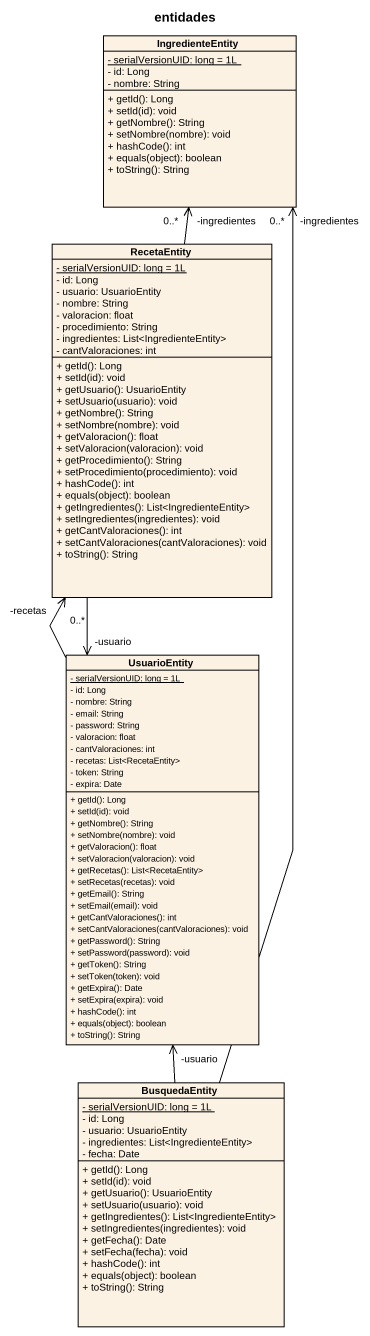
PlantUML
@startuml
title entidades
hide circle
hide empty members
skinparam classAttributeIconSize 0
class IngredienteEntity {
  {static} - serialVersionUID: long = 1L
  - id: Long
  - nombre: String
  + getId(): Long
  + setId(id): void
  + getNombre(): String
  + setNombre(nombre): void
  + hashCode(): int
  + equals(object): boolean
  + toString(): String
}
class RecetaEntity {
  {static} - serialVersionUID: long = 1L
  - id: Long
  - usuario: UsuarioEntity
  - nombre: String
  - valoracion: float
  - procedimiento: String
  - ingredientes: List<IngredienteEntity>
  - cantValoraciones: int
  + getId(): Long
  + setId(id): void
  + getUsuario(): UsuarioEntity
  + setUsuario(usuario): void
  + getNombre(): String
  + setNombre(nombre): void
  + getValoracion(): float
  + setValoracion(valoracion): void
  + getProcedimiento(): String
  + setProcedimiento(procedimiento): void
  + hashCode(): int
  + equals(object): boolean
  + getIngredientes(): List<IngredienteEntity>
  + setIngredientes(ingredientes): void
  + getCantValoraciones(): int
  + setCantValoraciones(cantValoraciones): void
  + toString(): String
}
class UsuarioEntity {
  {static} - serialVersionUID: long = 1L
  - id: Long
  - nombre: String
  - email: String
  - password: String
  - valoracion: float
  - cantValoraciones: int
  - recetas: List<RecetaEntity>
  - token: String
  - expira: Date
  + getId(): Long
  + setId(id): void
  + getNombre(): String
  + setNombre(nombre): void
  + getValoracion(): float
  + setValoracion(valoracion): void
  + getRecetas(): List<RecetaEntity>
  + setRecetas(recetas): void
  + getEmail(): String
  + setEmail(email): void
  + getCantValoraciones(): int
  + setCantValoraciones(cantValoraciones): void
  + getPassword(): String
  + setPassword(password): void
  + getToken(): String
  + setToken(token): void
  + getExpira(): Date
  + setExpira(expira): void
  + hashCode(): int
  + equals(object): boolean
  + toString(): String
}
class BusquedaEntity {
  {static} - serialVersionUID: long = 1L
  - id: Long
  - usuario: UsuarioEntity
  - ingredientes: List<IngredienteEntity>
  - fecha: Date
  + getId(): Long
  + setId(id): void
  + getUsuario(): UsuarioEntity
  + setUsuario(usuario): void
  + getIngredientes(): List<IngredienteEntity>
  + setIngredientes(ingredientes): void
  + getFecha(): Date
  + setFecha(fecha): void
  + hashCode(): int
  + equals(object): boolean
  + toString(): String
}
RecetaEntity -up-> "-ingredientes\n0..*" IngredienteEntity
RecetaEntity --> "-usuario" UsuarioEntity
UsuarioEntity -up-> "-recetas\n0..*" RecetaEntity
BusquedaEntity -up-> "-ingredientes\n0..*" IngredienteEntity
BusquedaEntity -up-> "-usuario" UsuarioEntity
@enduml
